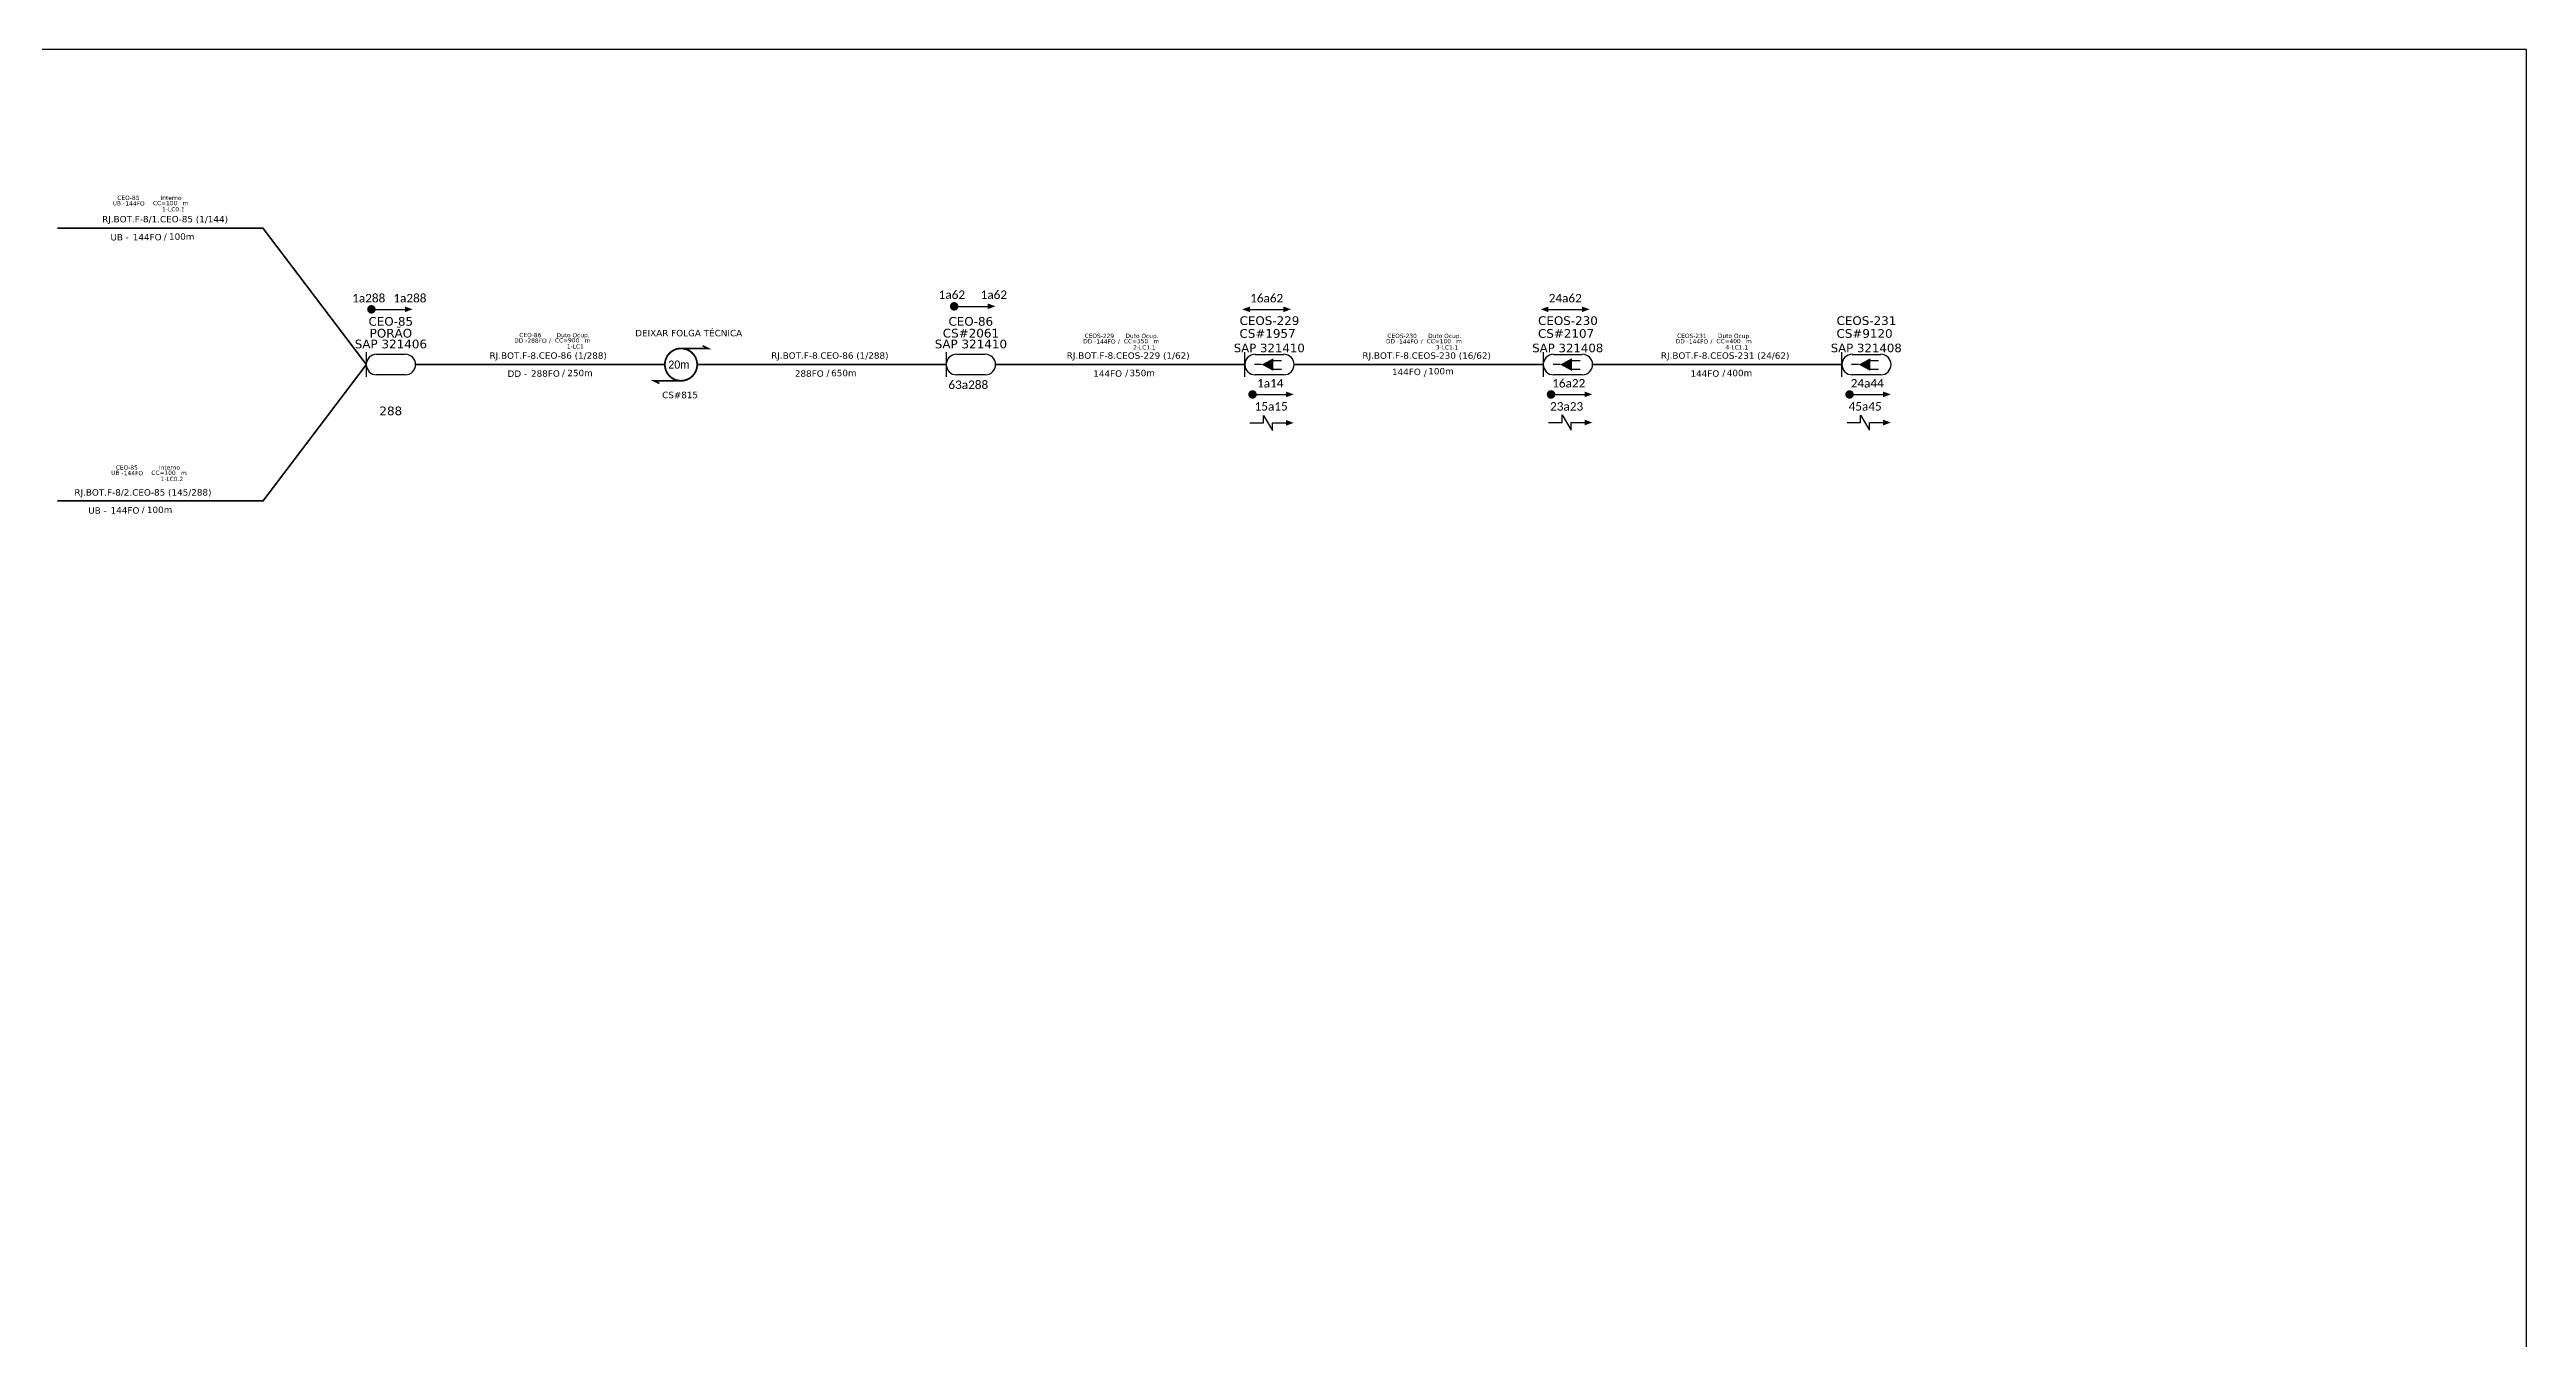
# Model space of a CAD drawing. Header units: metres. Extents: x -1286 to 415, y -500 to 94.
# Drawn here: x -955 to -445, y -171 to 94 of the extents above; entities that cross this region are included whole.
import ezdxf
from ezdxf.enums import TextEntityAlignment as Align

# ---------------------------------------------------------------- set-up
doc = ezdxf.new("R2010")
doc.units = ezdxf.units.M
for name, color, linetype in [('20.4-CEOS', 1, 'Continuous'), ('20.5-CABO AÉREO', 1, 'Continuous'), ('20.5-CEO', 1, 'Continuous'), ('label_cabos', 7, 'Continuous'), ('SETA', 7, 'Continuous')]:
    doc.layers.add(name, color=color, linetype=linetype)
doc.layers.add('40.1-ETIQUETAS', color=1, linetype='Continuous', lineweight=20)
doc.styles.add('siredit', font='verdana.ttf')

# ---------------------------------------------------------------- blocks, each defined once
blk = doc.blocks.new('ETIQUETA_RS5F')
at = {"layer": '40.1-ETIQUETAS', "color": 0, "style": 'siredit'}
blk.add_text('/', height=1.5, dxfattribs=at).set_placement((1.58, -1.95), align=Align.MIDDLE_RIGHT)
for tag, p in [('ETIQUETA_R_SECUNDARIA', (1.21, 2.1)), ('ETIQUETA_R_PRIMARIA', (1.21, 4.1)), ('F_ATIVAS/F_MORTAS', (1.14, -4.24))]:
    blk.add_attdef(tag, text='', height=1.5, dxfattribs=at).set_placement(p, align=Align.MIDDLE_CENTER)
for tag, p in [('TIPO_CABO', (-6.58, -2.12)), ('CAP_CABO', (0.4, -2.09))]:
    blk.add_attdef(tag, text='', height=1.5, dxfattribs=at).set_placement(p, align=Align.MIDDLE_RIGHT)
blk.add_attdef('METROS', text='', height=1.5, dxfattribs=at).set_placement((2.14, -1.95), align=Align.MIDDLE_LEFT)
for tag, p in [('FUSÃO_1', (0.85, -8.39)), ('FUSÃO_2', (0.85, -10.6)), ('FUSÃO_3', (0.85, -12.93)), ('FUSÃO_4', (0.85, -15.14)), ('FUSÃO_5', (0.85, -17.16))]:
    blk.add_attdef(tag, text='', height=1.5, dxfattribs=at).set_placement(p, align=Align.CENTER)
blk = doc.blocks.new('Inst CB INT CFOI-SM-UB-144')
at = {"layer": 'label_cabos', "color": 0, "style": 'siredit'}
for tag, flags, p in [('ID_ATIVIDADE', 3, (1.31, 2.67)), ('/', 2, (7.71, -0.05)), ('FATOR', 1, (11.56, 2.55))]:
    blk.add_attdef(tag, text='', height=1, rotation=359.69001, dxfattribs=dict(at, flags=flags)).set_placement(p, align=Align.MIDDLE_CENTER)
for tag, p in [('TIPO_CABO', (1.11, 0)), ('DESTINO_CABO', (3.13, 1.26)), ('CABO', (4.69, -0.05)), ('LANCE', (10.41, 0.02)), ('TIPO_CABO', (13.11, 1.24)), ('UND', (16.46, 0)), ('FID', (13.65, -1.41))]:
    blk.add_attdef(tag, text='', height=1, rotation=359.69001, dxfattribs=at).set_placement(p, align=Align.MIDDLE_CENTER)
blk.add_attdef('QTDE', (11.93, -0.45), '', height=1, rotation=359.69001, dxfattribs=at)
blk = doc.blocks.new('Inst CB DT OCUP CFOA-SM-DD-S-288-TS')
at = {"layer": 'label_cabos', "color": 0, "style": 'siredit'}
for tag, flags, p in [('ID_ATIVIDADE', 3, (1.31, 2.67)), ('FATOR', 1, (11.56, 2.55))]:
    blk.add_attdef(tag, text='', height=1, rotation=359.69001, dxfattribs=dict(at, flags=flags)).set_placement(p, align=Align.MIDDLE_CENTER)
for tag, p in [('TIPO_CABO', (1.11, 0)), ('DESTINO_CABO', (3.13, 1.26)), ('CABO', (4.69, -0.05)), ('/', (7.71, -0.05)), ('LANCE', (10.41, 0.02)), ('TIPO_CABO', (13.11, 1.24)), ('UND', (16.46, 0)), ('FID', (13.65, -1.41))]:
    blk.add_attdef(tag, text='', height=1, rotation=359.69001, dxfattribs=at).set_placement(p, align=Align.MIDDLE_CENTER)
blk.add_attdef('QTDE', (11.93, -0.45), '', height=1, rotation=359.69001, dxfattribs=at)
blk = doc.blocks.new('Inst CB DT OCUP CFOA-SM-DD-S-144')
at = {"layer": 'label_cabos', "color": 0, "style": 'siredit'}
for tag, flags, p in [('ID_ATIVIDADE', 3, (1.31, 2.67)), ('FATOR', 1, (11.56, 2.55))]:
    blk.add_attdef(tag, text='', height=1, rotation=359.69001, dxfattribs=dict(at, flags=flags)).set_placement(p, align=Align.MIDDLE_CENTER)
for tag, p in [('TIPO_CABO', (1.11, 0)), ('DESTINO_CABO', (3.13, 1.26)), ('CABO', (4.69, -0.05)), ('/', (7.71, -0.05)), ('LANCE', (10.41, 0.02)), ('TIPO_CABO', (13.11, 1.24)), ('UND', (16.46, 0)), ('FID', (13.65, -1.41))]:
    blk.add_attdef(tag, text='', height=1, rotation=359.69001, dxfattribs=at).set_placement(p, align=Align.MIDDLE_CENTER)
blk.add_attdef('QTDE', (11.93, -0.45), '', height=1, rotation=359.69001, dxfattribs=at)

msp = doc.modelspace()

# ---------------------------------------------------------------- linework, layer by layer
msp.add_lwpolyline([(-1286.07, -499.81), (-445.07, -499.81), (-445.07, 94.19), (-1286.07, 94.19)], close=True)
at = {"color": 7}
for points, const_width in [([(-889.08, 40.76, 1), (-888.21, 40.76, 1)], 0.872), ([(-769.13, 41.38, 1), (-768.26, 41.38, 1)], 0.872), ([(-824.92, 32.72, 1.000012), (-824.92, 26.07, 0.999978)], 0.37), ([(-707.72, 23.26, 1), (-706.84, 23.26, 1)], 0.872), ([(-646.28, 23.26, 1), (-645.4, 23.26, 1)], 0.872), ([(-584.83, 23.26, 1), (-583.96, 23.26, 1)], 0.872)]:
    msp.add_lwpolyline(points, format="xyb", close=True, dxfattribs=dict(at, const_width=const_width))
at = {"color": 7, "const_width": 0.347}
for points in [[(-824.92, 32.72), (-819.37, 32.72), (-820.48, 33.28)], [(-824.92, 26.07), (-830.47, 26.07), (-829.36, 25.51)]]:
    msp.add_lwpolyline(points, dxfattribs=at)
at = {"color": 7}
for points in [[(-705.03, 17.41), (-705.03, 18.95), (-703.19, 15.87), (-703.18, 17.41)], [(-643.57, 17.48), (-643.57, 19.03), (-641.73, 15.94), (-641.73, 17.48)], [(-582.13, 17.47), (-582.13, 19.01), (-580.29, 15.93), (-580.29, 17.47)]]:
    msp.add_lwpolyline(points, dxfattribs=at)
at = {"layer": '20.4-CEOS', "color": 7}
for p, q in [((-706.76, 31.5), (-700.84, 31.5)), ((-645.32, 31.5), (-639.4, 31.5)), ((-583.87, 31.5), (-577.96, 31.5)), ((-700.84, 27.29), (-706.76, 27.29)), ((-639.4, 27.29), (-645.32, 27.29)), ((-577.96, 27.29), (-583.87, 27.29))]:
    msp.add_line(p, q, dxfattribs=at)
for points in [[(-708.86, 26.85), (-708.86, 31.94)], [(-647.42, 26.85), (-647.42, 31.94)], [(-585.98, 26.85), (-585.98, 31.94)], [(-705.43, 29.4), (-706.85, 29.4)], [(-703.1, 30.23), (-701.3, 30.23)], [(-703.1, 28.48), (-701.3, 28.48)], [(-643.99, 29.4), (-645.41, 29.4)], [(-641.66, 30.23), (-639.86, 30.23)], [(-641.66, 28.48), (-639.86, 28.48)], [(-582.55, 29.4), (-583.97, 29.4)], [(-580.22, 30.23), (-578.42, 30.23)], [(-580.22, 28.48), (-578.42, 28.48)]]:
    msp.add_lwpolyline(points, dxfattribs=at)
for points in [[(-705.43, 29.4, 0, 2.6, 0), (-702.99, 29.4, 2.6, 2.6, 0)], [(-643.99, 29.4, 0, 2.6, 0), (-641.55, 29.4, 2.6, 2.6, 0)], [(-582.55, 29.4, 0, 2.6, 0), (-580.11, 29.4, 2.6, 2.6, 0)]]:
    msp.add_lwpolyline(points, format="xyseb", dxfattribs=at)
for centre, start, end in [((-706.76, 29.4), 90, 270), ((-700.84, 29.4), 270, 90), ((-645.32, 29.4), 90, 270), ((-639.4, 29.4), 270, 90), ((-583.87, 29.4), 90, 270), ((-577.96, 29.4), 270, 90)]:
    msp.add_arc(centre, 2.11, start, end, dxfattribs=at)
at = {"layer": '20.5-CABO AÉREO', "color": 7, "ltscale": 50, "const_width": 0.352}
for points in [[(-953.29, 57.43), (-910.95, 57.43), (-889.69, 29.4)], [(-953.29, 1.36), (-910.95, 1.36), (-889.69, 29.4)], [(-879.56, 29.4), (-828.25, 29.4)], [(-821.59, 29.4), (-770.28, 29.4)], [(-760.18, 29.4), (-708.86, 29.4)], [(-698.73, 29.4), (-647.42, 29.4)], [(-637.29, 29.4), (-585.98, 29.4)]]:
    msp.add_lwpolyline(points, dxfattribs=at)
at = {"layer": '20.5-CEO', "color": 7}
for p, q in [((-887.6, 31.51), (-881.67, 31.51)), ((-768.22, 31.51), (-762.29, 31.51)), ((-881.67, 27.28), (-887.6, 27.28)), ((-762.29, 27.28), (-768.22, 27.28))]:
    msp.add_line(p, q, dxfattribs=at)
for points in [[(-889.72, 31.94), (-889.72, 26.85)], [(-770.33, 31.94), (-770.33, 26.85)]]:
    msp.add_lwpolyline(points, dxfattribs=at)
for centre, start, end in [((-887.6, 29.4), 90, 270), ((-881.67, 29.4), 270, 90), ((-768.22, 29.4), 90, 270), ((-762.29, 29.4), 270, 90)]:
    msp.add_arc(centre, 2.11, start, end, dxfattribs=at)
at = {"layer": 'SETA', "color": 7}
for points in [[(-768.69, 41.38), (-761.2, 41.38)], [(-888.65, 40.76), (-881.15, 40.76)], [(-707.82, 40.76), (-700.33, 40.76)], [(-646.38, 40.76), (-638.89, 40.76)], [(-707.28, 23.26), (-699.78, 23.26)], [(-645.84, 23.26), (-638.34, 23.26)], [(-584.4, 23.26), (-576.9, 23.26)], [(-707.81, 17.41), (-705.03, 17.41)], [(-703.18, 17.41), (-700.4, 17.41)], [(-646.36, 17.48), (-643.57, 17.48)], [(-641.73, 17.48), (-638.94, 17.48)], [(-584.92, 17.47), (-582.13, 17.47)], [(-580.29, 17.47), (-577.5, 17.47)]]:
    msp.add_lwpolyline(points, dxfattribs=at)
for points in [[(-881.75, 41.35), (-880.15, 40.77), (-881.75, 40.19)], [(-761.8, 41.97), (-760.2, 41.39), (-761.8, 40.81)], [(-707.82, 41.34), (-709.42, 40.76), (-707.82, 40.18)], [(-700.93, 41.35), (-699.33, 40.77), (-700.93, 40.19)], [(-646.38, 41.34), (-647.98, 40.76), (-646.38, 40.18)], [(-639.49, 41.35), (-637.89, 40.77), (-639.49, 40.19)], [(-700.39, 23.85), (-698.79, 23.27), (-700.39, 22.69)], [(-638.94, 23.85), (-637.35, 23.27), (-638.94, 22.69)], [(-577.5, 23.85), (-575.91, 23.27), (-577.5, 22.69)], [(-700.4, 17.99), (-698.8, 17.41), (-700.4, 16.83)], [(-638.94, 18.07), (-637.35, 17.48), (-638.94, 16.9)], [(-577.5, 18.05), (-575.91, 17.47), (-577.5, 16.89)]]:
    msp.add_solid(points, dxfattribs=at)

# ---------------------------------------------------------------- block references
at = {"color": 7, "lineweight": 0}
ref = msp.add_blockref('Inst CB DT OCUP CFOA-SM-DD-S-144', (-741.57, 34.2), dxfattribs=dict(at, xscale=0.8807441947176238, yscale=0.8807441947176238, zscale=0.8807441947176238))
ref.add_attrib('DESTINO_CABO', 'CEOS-229', dxfattribs={"layer": 'label_cabos', "color": 0, "height": 0.881, "rotation": 359.69, "style": 'siredit'}).set_placement((-738.82, 35.31), align=Align.MIDDLE_CENTER)
ref.add_attrib('TIPO_CABO', 'Duto Ocup.', dxfattribs={"layer": 'label_cabos', "color": 0, "height": 0.881, "rotation": 359.69, "style": 'siredit'}).set_placement((-730.03, 35.3), align=Align.MIDDLE_CENTER)
ref.add_attrib('/', '/', dxfattribs={"layer": 'label_cabos', "color": 0, "height": 0.881, "rotation": 359.69, "style": 'siredit'}).set_placement((-734.78, 34.15), align=Align.MIDDLE_CENTER)
ref.add_attrib('FID', '2-LC1.1', dxfattribs={"layer": 'label_cabos', "color": 0, "height": 0.881, "rotation": 359.69, "style": 'siredit'}).set_placement((-729.55, 32.95), align=Align.MIDDLE_CENTER)
ref.add_attrib('LANCE', 'CC=', dxfattribs={"layer": 'label_cabos', "color": 0, "height": 0.881, "rotation": 359.69, "style": 'siredit'}).set_placement((-732.41, 34.22), align=Align.MIDDLE_CENTER)
ref.add_attrib('UND', 'm', dxfattribs={"layer": 'label_cabos', "color": 0, "height": 0.881, "rotation": 359.69, "style": 'siredit'}).set_placement((-727.07, 34.2), align=Align.MIDDLE_CENTER)
ref.add_attrib('CABO', '144FO', dxfattribs={"layer": 'label_cabos', "color": 0, "height": 0.881, "rotation": 359.69, "style": 'siredit'}).set_placement((-737.45, 34.15), align=Align.MIDDLE_CENTER)
ref.add_attrib('TIPO_CABO', 'DD - ', dxfattribs={"layer": 'label_cabos', "color": 0, "height": 0.881, "rotation": 359.69, "style": 'siredit'}).set_placement((-740.6, 34.2), align=Align.MIDDLE_CENTER)
ref.add_attrib('QTDE', '350', (-731.07, 33.8), dxfattribs={"layer": 'label_cabos', "color": 0, "height": 0.881, "rotation": 359.69, "style": 'siredit'})
ref = msp.add_blockref('Inst CB DT OCUP CFOA-SM-DD-S-144', (-679.26, 34.2), dxfattribs=dict(at, xscale=0.8807441947176238, yscale=0.8807441947176238, zscale=0.8807441947176238))
ref.add_attrib('DESTINO_CABO', 'CEOS-230', dxfattribs={"layer": 'label_cabos', "color": 0, "height": 0.881, "rotation": 359.69, "style": 'siredit'}).set_placement((-676.5, 35.31), align=Align.MIDDLE_CENTER)
ref.add_attrib('TIPO_CABO', 'Duto Ocup.', dxfattribs={"layer": 'label_cabos', "color": 0, "height": 0.881, "rotation": 359.69, "style": 'siredit'}).set_placement((-667.72, 35.3), align=Align.MIDDLE_CENTER)
ref.add_attrib('/', '/', dxfattribs={"layer": 'label_cabos', "color": 0, "height": 0.881, "rotation": 359.69, "style": 'siredit'}).set_placement((-672.47, 34.15), align=Align.MIDDLE_CENTER)
ref.add_attrib('FID', '3-LC1.1', dxfattribs={"layer": 'label_cabos', "color": 0, "height": 0.881, "rotation": 359.69, "style": 'siredit'}).set_placement((-667.24, 32.95), align=Align.MIDDLE_CENTER)
ref.add_attrib('LANCE', 'CC=', dxfattribs={"layer": 'label_cabos', "color": 0, "height": 0.881, "rotation": 359.69, "style": 'siredit'}).set_placement((-670.09, 34.22), align=Align.MIDDLE_CENTER)
ref.add_attrib('UND', 'm', dxfattribs={"layer": 'label_cabos', "color": 0, "height": 0.881, "rotation": 359.69, "style": 'siredit'}).set_placement((-664.76, 34.2), align=Align.MIDDLE_CENTER)
ref.add_attrib('CABO', '144FO', dxfattribs={"layer": 'label_cabos', "color": 0, "height": 0.881, "rotation": 359.69, "style": 'siredit'}).set_placement((-675.13, 34.15), align=Align.MIDDLE_CENTER)
ref.add_attrib('TIPO_CABO', 'DD - ', dxfattribs={"layer": 'label_cabos', "color": 0, "height": 0.881, "rotation": 359.69, "style": 'siredit'}).set_placement((-678.28, 34.2), align=Align.MIDDLE_CENTER)
ref.add_attrib('QTDE', '100', (-668.75, 33.8), dxfattribs={"layer": 'label_cabos', "color": 0, "height": 0.881, "rotation": 359.69, "style": 'siredit'})
ref = msp.add_blockref('Inst CB DT OCUP CFOA-SM-DD-S-144', (-619.62, 34.2), dxfattribs=dict(at, xscale=0.8807441947176238, yscale=0.8807441947176238, zscale=0.8807441947176238))
ref.add_attrib('DESTINO_CABO', 'CEOS-231', dxfattribs={"layer": 'label_cabos', "color": 0, "height": 0.881, "rotation": 359.69, "style": 'siredit'}).set_placement((-616.86, 35.31), align=Align.MIDDLE_CENTER)
ref.add_attrib('TIPO_CABO', 'Duto Ocup.', dxfattribs={"layer": 'label_cabos', "color": 0, "height": 0.881, "rotation": 359.69, "style": 'siredit'}).set_placement((-608.07, 35.3), align=Align.MIDDLE_CENTER)
ref.add_attrib('/', '/', dxfattribs={"layer": 'label_cabos', "color": 0, "height": 0.881, "rotation": 359.69, "style": 'siredit'}).set_placement((-612.83, 34.15), align=Align.MIDDLE_CENTER)
ref.add_attrib('FID', '4-LC1.1', dxfattribs={"layer": 'label_cabos', "color": 0, "height": 0.881, "rotation": 359.69, "style": 'siredit'}).set_placement((-607.6, 32.95), align=Align.MIDDLE_CENTER)
ref.add_attrib('LANCE', 'CC=', dxfattribs={"layer": 'label_cabos', "color": 0, "height": 0.881, "rotation": 359.69, "style": 'siredit'}).set_placement((-610.45, 34.22), align=Align.MIDDLE_CENTER)
ref.add_attrib('UND', 'm', dxfattribs={"layer": 'label_cabos', "color": 0, "height": 0.881, "rotation": 359.69, "style": 'siredit'}).set_placement((-605.12, 34.2), align=Align.MIDDLE_CENTER)
ref.add_attrib('CABO', '144FO', dxfattribs={"layer": 'label_cabos', "color": 0, "height": 0.881, "rotation": 359.69, "style": 'siredit'}).set_placement((-615.49, 34.15), align=Align.MIDDLE_CENTER)
ref.add_attrib('TIPO_CABO', 'DD - ', dxfattribs={"layer": 'label_cabos', "color": 0, "height": 0.881, "rotation": 359.69, "style": 'siredit'}).set_placement((-618.64, 34.2), align=Align.MIDDLE_CENTER)
ref.add_attrib('QTDE', '400', (-609.11, 33.8), dxfattribs={"layer": 'label_cabos', "color": 0, "height": 0.881, "rotation": 359.69, "style": 'siredit'})
at = {"layer": '40.1-ETIQUETAS', "color": 7}
ref = msp.add_blockref('ETIQUETA_RS5F', (-932.17, 57.45), dxfattribs=dict(at, xscale=0.8807441947176238, yscale=0.8807441947176238, zscale=0.8807441947176238))
ref.add_attrib('ETIQUETA_R_SECUNDARIA', 'RJ.BOT.F-8/1.CEO-85 (1/144)', dxfattribs={"color": 0, "height": 1.3211, "style": 'siredit'}).set_placement((-931.12, 59.31), align=Align.MIDDLE_CENTER)
ref.add_attrib('TIPO_CABO', 'UB - ', dxfattribs={"color": 0, "height": 1.321, "style": 'siredit'}).set_placement((-937.99, 55.59), align=Align.MIDDLE_RIGHT)
ref.add_attrib('CAP_CABO', '144FO', dxfattribs={"color": 0, "height": 1.321, "style": 'siredit'}).set_placement((-931.84, 55.61), align=Align.MIDDLE_RIGHT)
ref.add_attrib('METROS', '100m', dxfattribs={"color": 0, "height": 1.321, "style": 'siredit'}).set_placement((-930.31, 55.73), align=Align.MIDDLE_LEFT)
ref = msp.add_blockref('ETIQUETA_RS5F', (-936.72, 1.25), dxfattribs=dict(at, xscale=0.8807441947176238, yscale=0.8807441947176238, zscale=0.8807441947176238))
ref.add_attrib('ETIQUETA_R_SECUNDARIA', 'RJ.BOT.F-8/2.CEO-85 (145/288)', dxfattribs={"color": 0, "height": 1.3211, "style": 'siredit'}).set_placement((-935.68, 3.11), align=Align.MIDDLE_CENTER)
ref.add_attrib('TIPO_CABO', 'UB - ', dxfattribs={"color": 0, "height": 1.321, "style": 'siredit'}).set_placement((-942.55, -0.61), align=Align.MIDDLE_RIGHT)
ref.add_attrib('CAP_CABO', '144FO', dxfattribs={"color": 0, "height": 1.321, "style": 'siredit'}).set_placement((-936.4, -0.59), align=Align.MIDDLE_RIGHT)
ref.add_attrib('METROS', '100m', dxfattribs={"color": 0, "height": 1.321, "style": 'siredit'}).set_placement((-934.86, -0.47), align=Align.MIDDLE_LEFT)
at = {"layer": 'label_cabos', "color": 7, "lineweight": 0}
ref = msp.add_blockref('Inst CB INT CFOI-SM-UB-144', (-941.43, 62.59), dxfattribs=dict(at, xscale=0.8807441947176238, yscale=0.8807441947176238, zscale=0.8807441947176238))
ref.add_attrib('DESTINO_CABO', 'CEO-85', dxfattribs={"color": 0, "height": 0.881, "rotation": 359.69, "style": 'siredit'}).set_placement((-938.67, 63.7), align=Align.MIDDLE_CENTER)
ref.add_attrib('CABO', '144FO', dxfattribs={"color": 0, "height": 0.881, "rotation": 359.69, "style": 'siredit'}).set_placement((-937.3, 62.55), align=Align.MIDDLE_CENTER)
ref.add_attrib('TIPO_CABO', 'Interno', dxfattribs={"color": 0, "height": 0.881, "rotation": 359.69, "style": 'siredit'}).set_placement((-929.89, 63.69), align=Align.MIDDLE_CENTER)
ref.add_attrib('FID', '1-LC0.1', dxfattribs={"color": 0, "height": 0.881, "rotation": 359.69, "style": 'siredit'}).set_placement((-929.41, 61.35), align=Align.MIDDLE_CENTER)
ref.add_attrib('LANCE', 'CC=', dxfattribs={"color": 0, "height": 0.881, "rotation": 359.69, "style": 'siredit'}).set_placement((-932.26, 62.61), align=Align.MIDDLE_CENTER)
ref.add_attrib('UND', 'm', dxfattribs={"color": 0, "height": 0.881, "rotation": 359.69, "style": 'siredit'}).set_placement((-926.93, 62.59), align=Align.MIDDLE_CENTER)
ref.add_attrib('TIPO_CABO', 'UB - ', dxfattribs={"color": 0, "height": 0.881, "rotation": 359.69, "style": 'siredit'}).set_placement((-940.45, 62.59), align=Align.MIDDLE_CENTER)
ref.add_attrib('QTDE', '100', (-930.92, 62.19), dxfattribs={"color": 0, "height": 0.881, "rotation": 359.69, "style": 'siredit'})
ref = msp.add_blockref('Inst CB DT OCUP CFOA-SM-DD-S-288-TS', (-858.69, 34.37), dxfattribs=dict(at, xscale=0.8807441947176238, yscale=0.8807441947176238, zscale=0.8807441947176238))
ref.add_attrib('DESTINO_CABO', 'CEO-86', dxfattribs={"color": 0, "height": 0.881, "rotation": 359.69, "style": 'siredit'}).set_placement((-855.93, 35.48), align=Align.MIDDLE_CENTER)
ref.add_attrib('TIPO_CABO', 'Duto Ocup.', dxfattribs={"color": 0, "height": 0.881, "rotation": 359.69, "style": 'siredit'}).set_placement((-847.14, 35.46), align=Align.MIDDLE_CENTER)
ref.add_attrib('/', '/', dxfattribs={"color": 0, "height": 0.881, "rotation": 359.69, "style": 'siredit'}).set_placement((-851.89, 34.32), align=Align.MIDDLE_CENTER)
ref.add_attrib('FID', '1-LC1', dxfattribs={"color": 0, "height": 0.881, "rotation": 359.69, "style": 'siredit'}).set_placement((-846.67, 33.12), align=Align.MIDDLE_CENTER)
ref.add_attrib('LANCE', 'CC=', dxfattribs={"color": 0, "height": 0.881, "rotation": 359.69, "style": 'siredit'}).set_placement((-849.52, 34.39), align=Align.MIDDLE_CENTER)
ref.add_attrib('UND', 'm', dxfattribs={"color": 0, "height": 0.881, "rotation": 359.69, "style": 'siredit'}).set_placement((-844.19, 34.37), align=Align.MIDDLE_CENTER)
ref.add_attrib('CABO', '288FO', dxfattribs={"color": 0, "height": 0.881, "rotation": 359.69, "style": 'siredit'}).set_placement((-854.56, 34.32), align=Align.MIDDLE_CENTER)
ref.add_attrib('TIPO_CABO', 'DD - ', dxfattribs={"color": 0, "height": 0.881, "rotation": 359.69, "style": 'siredit'}).set_placement((-857.71, 34.36), align=Align.MIDDLE_CENTER)
ref.add_attrib('QTDE', '900', (-848.18, 33.97), dxfattribs={"color": 0, "height": 0.881, "rotation": 359.69, "style": 'siredit'})
ref = msp.add_blockref('Inst CB INT CFOI-SM-UB-144', (-941.75, 7.13), dxfattribs=dict(at, xscale=0.8807441947176238, yscale=0.8807441947176238, zscale=0.8807441947176238))
ref.add_attrib('DESTINO_CABO', 'CEO-85', dxfattribs={"color": 0, "height": 0.881, "rotation": 359.69, "style": 'siredit'}).set_placement((-939, 8.24), align=Align.MIDDLE_CENTER)
ref.add_attrib('CABO', '144FO', dxfattribs={"color": 0, "height": 0.881, "rotation": 359.69, "style": 'siredit'}).set_placement((-937.63, 7.08), align=Align.MIDDLE_CENTER)
ref.add_attrib('TIPO_CABO', 'Interno', dxfattribs={"color": 0, "height": 0.881, "rotation": 359.69, "style": 'siredit'}).set_placement((-930.21, 8.23), align=Align.MIDDLE_CENTER)
ref.add_attrib('FID', '1-LC0.2', dxfattribs={"color": 0, "height": 0.881, "rotation": 359.69, "style": 'siredit'}).set_placement((-929.73, 5.88), align=Align.MIDDLE_CENTER)
ref.add_attrib('LANCE', 'CC=', dxfattribs={"color": 0, "height": 0.881, "rotation": 359.69, "style": 'siredit'}).set_placement((-932.59, 7.15), align=Align.MIDDLE_CENTER)
ref.add_attrib('UND', 'm', dxfattribs={"color": 0, "height": 0.881, "rotation": 359.69, "style": 'siredit'}).set_placement((-927.25, 7.13), align=Align.MIDDLE_CENTER)
ref.add_attrib('TIPO_CABO', 'UB - ', dxfattribs={"color": 0, "height": 0.881, "rotation": 359.69, "style": 'siredit'}).set_placement((-940.77, 7.13), align=Align.MIDDLE_CENTER)
ref.add_attrib('QTDE', '100', (-931.25, 6.73), dxfattribs={"color": 0, "height": 0.881, "rotation": 359.69, "style": 'siredit'})

# ---------------------------------------------------------------- texts
at = {"color": 7}
msp.add_text('20m', height=1.665, dxfattribs=at).set_placement((-827.54, 28.56))
at = {"color": 7, "char_height": 1.7439, "width": 22.1113, "attachment_point": 5}
for s, insert in [('{\\fCalibri|b0|i0|c0|p34;\\C7;1a288}', (-889.2, 43.05)), ('{\\fCalibri|b0|i0|c0|p34;\\C7;1a288}', (-880.72, 43.05)), ('{\\fCalibri|b0|i0|c0|p34;\\C7;1a62}', (-769.17, 43.76)), ('{\\fCalibri|b0|i0|c0|p34;\\C7;1a62}', (-760.53, 43.76)), ('{\\fCalibri|b0|i0|c0|p34;\\C7;16a62}', (-704.37, 43.05)), ('{\\fCalibri|b0|i0|c0|p34;\\C7;24a62}', (-642.92, 43.05)), ('{\\fCalibri|b0|i0|c0|p34;\\C7;63a288}', (-765.79, 25.24)), ('{\\fCalibri|b0|i0|c0|p34;\\C7;1a14}', (-703.64, 25.55)), ('{\\fCalibri|b0|i0|c0|p34;\\C7;16a22}', (-642.2, 25.55)), ('{\\fCalibri|b0|i0|c0|p34;\\C7;24a44}', (-580.76, 25.55)), ('{\\fCalibri|b0|i0|c0|p34;\\C7;15a15}', (-703.45, 20.79)), ('{\\fCalibri|b0|i0|c0|p34;\\C7;23a23}', (-642.63, 20.79)), ('{\\fCalibri|b0|i0|c0|p34;\\C7;45a45}', (-581.19, 20.79))]:
    msp.add_mtext(s, dxfattribs=dict(at, insert=insert))
at = {"layer": '20.4-CEOS', "color": 7, "style": 'siredit'}
for s, height, p in [('CEO-85', 1.783, (-884.66, 39.18)), ('CEO-86', 1.784, (-765.27, 39.18)), ('288', 1.783, (-884.66, 20.76))]:
    msp.add_text(s, height=height, dxfattribs=at).set_placement(p, align=Align.TOP_CENTER)
for s, height, p in [('CS#1957 ', 1.786, (-703.8, 35.8)), ('CEOS-229', 1.786, (-703.8, 38.44)), ('CS#2107 ', 1.786, (-642.36, 35.8)), ('CEOS-230', 1.786, (-642.36, 38.44)), ('CS#9120 ', 1.786, (-580.92, 35.8)), ('CEOS-231', 1.786, (-580.92, 38.44)), ('SAP 321410', 1.761, (-703.84, 32.82)), ('SAP 321408', 1.761, (-642.4, 32.82)), ('SAP 321408', 1.761, (-580.96, 32.82))]:
    msp.add_text(s, height=height, dxfattribs=at).set_placement(p, align=Align.MIDDLE_CENTER)
at = {"layer": '20.5-CEO', "color": 7, "style": 'siredit'}
for s, p in [('PORÃO', (-884.64, 36.75)), ('CS#2061', (-765.25, 36.76)), ('SAP 321406', (-884.64, 34.53)), ('SAP 321410', (-765.25, 34.53))]:
    msp.add_text(s, height=1.791, dxfattribs=at).set_placement(p, align=Align.TOP_CENTER)
at = {"layer": '40.1-ETIQUETAS', "color": 7, "style": 'siredit'}
for s, height, p in [('DEIXAR FOLGA TÉCNICA', 1.3211, (-823.34, 35.88)), ('RJ.BOT.F-8.CEO-86 (1/288)', 1.3211, (-852.26, 31.25)), ('RJ.BOT.F-8.CEO-86 (1/288)', 1.3211, (-794.29, 31.25)), ('RJ.BOT.F-8.CEOS-229 (1/62)', 1.3211, (-732.88, 31.25)), ('RJ.BOT.F-8.CEOS-230 (16/62)', 1.3211, (-671.44, 31.25)), ('RJ.BOT.F-8.CEOS-231 (24/62)', 1.3211, (-610, 31.25)), ('CS#815', 1.321, (-825.11, 23.15))]:
    msp.add_text(s, height=height, dxfattribs=at).set_placement(p, align=Align.MIDDLE_CENTER)
for s, height, p in [('DD - ', 1.321, (-856.02, 27.53)), ('288FO', 1.321, (-849.87, 27.55)), ('/', 1.32, (-848.82, 27.67)), ('288FO', 1.321, (-795.56, 27.55)), ('/', 1.32, (-794.36, 27.67)), ('144FO', 1.321, (-734.14, 27.55)), ('/', 1.32, (-732.87, 27.67)), ('144FO', 1.321, (-672.65, 27.89)), ('/', 1.32, (-671.43, 27.67)), ('144FO', 1.321, (-611.21, 27.55)), ('/', 1.32, (-609.97, 27.67))]:
    msp.add_text(s, height=height, dxfattribs=at).set_placement(p, align=Align.MIDDLE_RIGHT)
for s, p in [('250m', (-848.33, 27.67)), ('650m', (-794.02, 27.67)), ('350m', (-732.61, 27.67)), ('100m', (-671.11, 28.04)), ('400m', (-609.67, 27.67))]:
    msp.add_text(s, height=1.321, dxfattribs=at).set_placement(p, align=Align.MIDDLE_LEFT)

doc.saveas('drawing.dxf')
